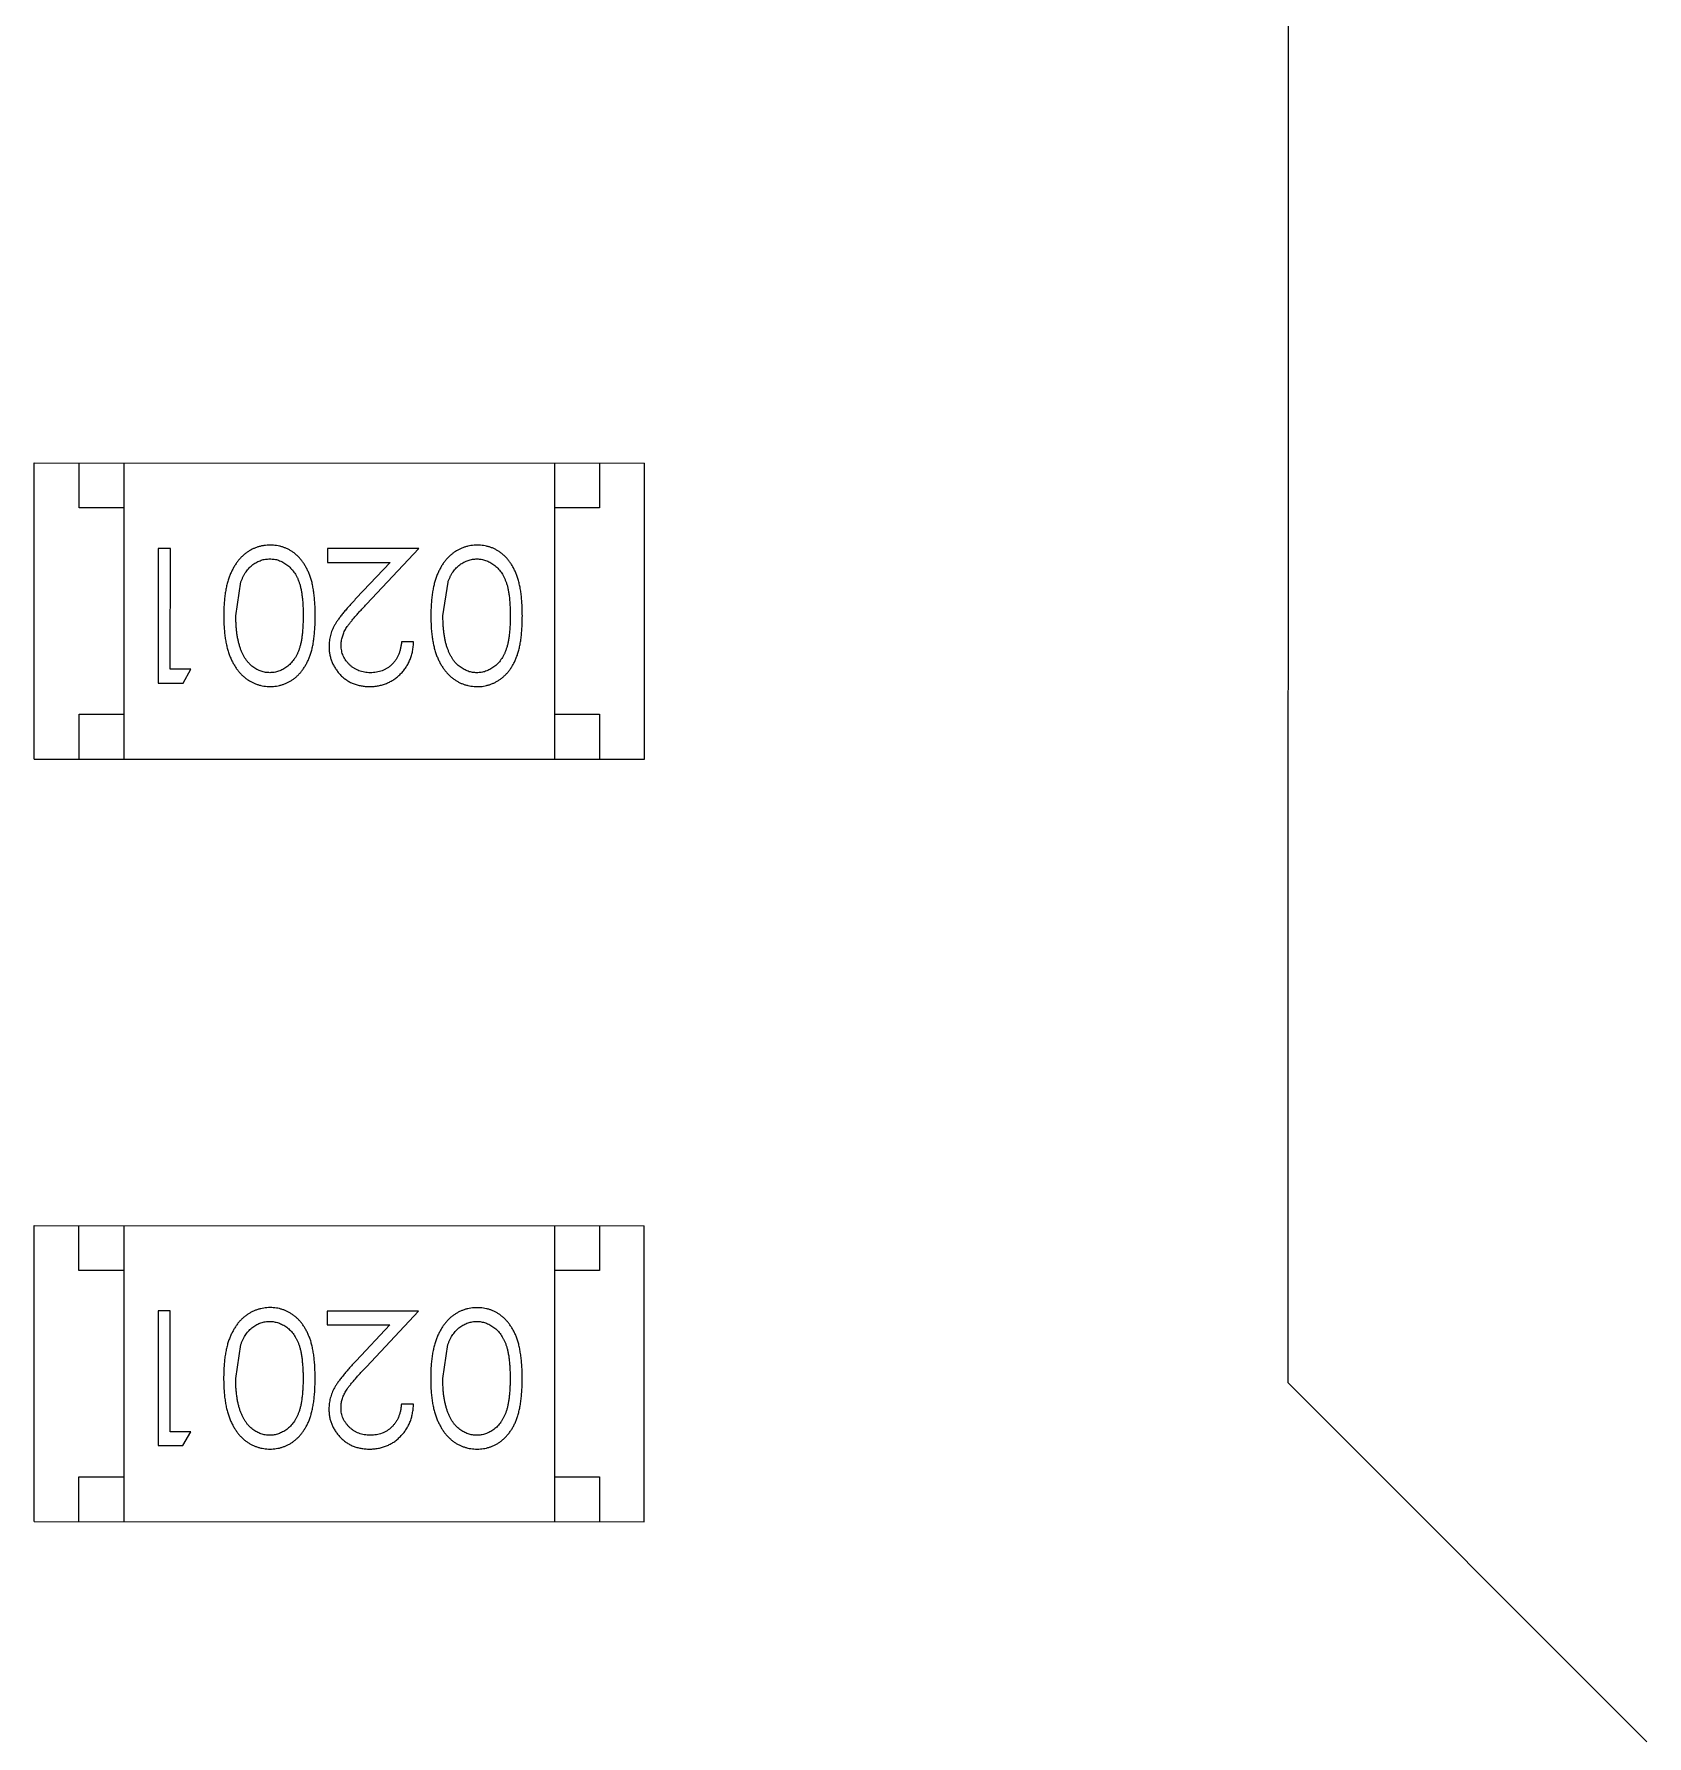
# Model space of a CAD drawing. Header units: millimetres. Extents: x 3 to 124, y -45 to 11.
# Drawn here: x 111.163 to 112.96, y -20.009 to -18.112 of the extents above; entities that cross this region are included whole.
import ezdxf

# ---------------------------------------------------------------- set-up
doc = ezdxf.new("R2010")
doc.units = ezdxf.units.MM
doc.header["$LTSCALE"] = 1.21
doc.header["$MEASUREMENT"] = 0
doc.layers.get('0').update_dxf_attribs({"linetype": 'CONTINUOUS'})

msp = doc.modelspace()

# ---------------------------------------------------------------- linework, layer by layer
at = {"color": 6, "linetype": 'Continuous'}
for p, q in [((112.5606, -19.6158), (112.5609, -17.8758)), ((111.1632, -18.5904), (111.8432, -18.5906)), ((111.1632, -18.9204), (111.1632, -18.5904)), ((111.2132, -18.6404), (111.2132, -18.5904)), ((111.2632, -18.5904), (111.2632, -18.9204)), ((111.7432, -18.5905), (111.7432, -18.9205)), ((111.7932, -18.5905), (111.7932, -18.6405)), ((111.8432, -18.9206), (111.8432, -18.5906)), ((111.2632, -18.6404), (111.2132, -18.6404)), ((111.7932, -18.6405), (111.7432, -18.6405)), ((111.3149, -18.6857), (111.3014, -18.6857)), ((111.3014, -18.6857), (111.3014, -18.8357)), ((111.3148, -18.8204), (111.3149, -18.6857)), ((111.5918, -18.6858), (111.4899, -18.6858)), ((111.4899, -18.6858), (111.4899, -18.7012)), ((111.5336, -18.7479), (111.5918, -18.6858)), ((111.4899, -18.7012), (111.5597, -18.7012)), ((111.5597, -18.7012), (111.5221, -18.7412)), ((111.3879, -18.7608), (111.3936, -18.723)), ((111.6187, -18.7608), (111.6244, -18.7231)), ((111.586, -18.7896), (111.5725, -18.7896)), ((111.3014, -18.8357), (111.3291, -18.8357)), ((111.3379, -18.8204), (111.3148, -18.8204)), ((111.3291, -18.8357), (111.3379, -18.8204)), ((111.2132, -18.8704), (111.2632, -18.8704)), ((111.2132, -18.9204), (111.2132, -18.8704)), ((111.7432, -18.8705), (111.7932, -18.8705)), ((111.7932, -18.8705), (111.7932, -18.9205)), ((111.1632, -18.9204), (111.8432, -18.9206)), ((111.163, -19.7704), (111.1631, -19.4404)), ((111.1631, -19.4404), (111.8431, -19.4406)), ((111.2131, -19.4904), (111.2131, -19.4404)), ((111.2631, -19.4405), (111.263, -19.7705)), ((111.7431, -19.4405), (111.743, -19.7705)), ((111.7931, -19.4406), (111.7931, -19.4906)), ((111.843, -19.7706), (111.8431, -19.4406)), ((111.2631, -19.4905), (111.2131, -19.4904)), ((111.7931, -19.4906), (111.7431, -19.4905)), ((111.3147, -19.5357), (111.3012, -19.5357)), ((111.3012, -19.5357), (111.3012, -19.6857)), ((111.3147, -19.6704), (111.3147, -19.5357)), ((111.5916, -19.5358), (111.4897, -19.5358)), ((111.4897, -19.5358), (111.4897, -19.5512)), ((111.5334, -19.5979), (111.5916, -19.5358)), ((111.4897, -19.5512), (111.5595, -19.5512)), ((111.5595, -19.5512), (111.522, -19.5912)), ((111.3878, -19.6108), (111.3935, -19.573)), ((111.6185, -19.6108), (111.6242, -19.5731)), ((112.9605, -20.0158), (112.5606, -19.6158)), ((111.5858, -19.6396), (111.5724, -19.6396)), ((111.3378, -19.6704), (111.3147, -19.6704)), ((111.329, -19.6857), (111.3378, -19.6704)), ((111.3012, -19.6857), (111.329, -19.6857)), ((111.213, -19.7204), (111.263, -19.7205)), ((111.213, -19.7704), (111.213, -19.7204)), ((111.743, -19.7205), (111.793, -19.7206)), ((111.793, -19.7206), (111.793, -19.7706)), ((111.163, -19.7704), (111.843, -19.7706))]:
    msp.add_line(p, q, dxfattribs=at)
for points, knots in [([(111.4262, -18.6819), (111.4251, -18.6819), (111.4227, -18.682), (111.4192, -18.6824), (111.4157, -18.6831), (111.4124, -18.684), (111.4091, -18.6852), (111.4059, -18.6866), (111.4028, -18.6884), (111.3998, -18.6904), (111.3969, -18.6926), (111.3942, -18.6952), (111.3916, -18.6979), (111.3892, -18.701), (111.3869, -18.7043), (111.3849, -18.7079), (111.3829, -18.7117), (111.3812, -18.7157), (111.3795, -18.7201), (111.3782, -18.7249), (111.377, -18.73), (111.3761, -18.7354), (111.3754, -18.7412), (111.3748, -18.7474), (111.3745, -18.7539), (111.3745, -18.7584), (111.3745, -18.7607)], [0, 0, 0, 0, 0.033824, 0.067298, 0.10028, 0.133019, 0.165736, 0.198792, 0.232372, 0.266409, 0.301016, 0.336196, 0.371972, 0.408574, 0.446394, 0.485225, 0.525372, 0.567224, 0.611081, 0.65775, 0.70702, 0.759235, 0.814484, 0.873227, 0.934937, 1, 1, 1, 1]), ([(111.4764, -18.7607), (111.4764, -18.7583), (111.4763, -18.7537), (111.476, -18.7469), (111.4755, -18.7406), (111.4748, -18.7346), (111.4739, -18.7291), (111.4729, -18.7239), (111.4715, -18.7192), (111.47, -18.7149), (111.4683, -18.7109), (111.4665, -18.7072), (111.4645, -18.7037), (111.4623, -18.7005), (111.46, -18.6975), (111.4575, -18.6948), (111.4549, -18.6924), (111.4521, -18.6902), (111.4491, -18.6882), (111.4461, -18.6865), (111.443, -18.6851), (111.4398, -18.684), (111.4366, -18.683), (111.4332, -18.6824), (111.4298, -18.682), (111.4274, -18.6819), (111.4262, -18.6819)], [0, 0, 0, 0, 0.068113, 0.132564, 0.193427, 0.250218, 0.303569, 0.353576, 0.400235, 0.443586, 0.484619, 0.524292, 0.56238, 0.599049, 0.63494, 0.669782, 0.704009, 0.737842, 0.771098, 0.803896, 0.836415, 0.868639, 0.900715, 0.933378, 0.966213, 1, 1, 1, 1]), ([(111.657, -18.682), (111.6558, -18.682), (111.6535, -18.682), (111.6499, -18.6825), (111.6465, -18.6831), (111.6432, -18.684), (111.6399, -18.6853), (111.6367, -18.6867), (111.6336, -18.6884), (111.6306, -18.6904), (111.6277, -18.6927), (111.625, -18.6952), (111.6224, -18.698), (111.62, -18.701), (111.6177, -18.7043), (111.6156, -18.7079), (111.6137, -18.7117), (111.6119, -18.7158), (111.6103, -18.7202), (111.609, -18.7249), (111.6078, -18.73), (111.6069, -18.7354), (111.6062, -18.7413), (111.6056, -18.7474), (111.6053, -18.754), (111.6053, -18.7584), (111.6052, -18.7607)], [0, 0, 0, 0, 0.033824, 0.067298, 0.10028, 0.133019, 0.165736, 0.198792, 0.232372, 0.266409, 0.301016, 0.336196, 0.371972, 0.408574, 0.446394, 0.485225, 0.525372, 0.567224, 0.611081, 0.65775, 0.70702, 0.759235, 0.814484, 0.873227, 0.934937, 1, 1, 1, 1]), ([(111.7072, -18.7608), (111.7071, -18.7584), (111.7071, -18.7537), (111.7068, -18.747), (111.7063, -18.7406), (111.7056, -18.7347), (111.7047, -18.7291), (111.7036, -18.724), (111.7023, -18.7193), (111.7008, -18.7149), (111.6991, -18.7109), (111.6973, -18.7072), (111.6952, -18.7037), (111.6931, -18.7005), (111.6908, -18.6976), (111.6883, -18.6948), (111.6856, -18.6924), (111.6828, -18.6902), (111.6799, -18.6883), (111.6769, -18.6866), (111.6738, -18.6851), (111.6706, -18.684), (111.6673, -18.6831), (111.664, -18.6824), (111.6605, -18.682), (111.6582, -18.682), (111.657, -18.682)], [0, 0, 0, 0, 0.068113, 0.132564, 0.193427, 0.250218, 0.303569, 0.353576, 0.400235, 0.443586, 0.484619, 0.524292, 0.56238, 0.599049, 0.63494, 0.669782, 0.704009, 0.737842, 0.771098, 0.803896, 0.836415, 0.868639, 0.900715, 0.933378, 0.966213, 1, 1, 1, 1]), ([(111.3936, -18.723), (111.394, -18.722), (111.3948, -18.7199), (111.3961, -18.717), (111.3976, -18.7143), (111.3992, -18.7118), (111.4009, -18.7095), (111.4028, -18.7073), (111.4048, -18.7054), (111.4076, -18.7032), (111.4113, -18.7008), (111.416, -18.6988), (111.4208, -18.6975), (111.4241, -18.6974), (111.4258, -18.6973)], [0, 0, 0, 0, 0.075949, 0.148549, 0.218996, 0.286119, 0.351826, 0.416074, 0.478265, 0.540325, 0.660405, 0.774606, 0.887187, 1, 1, 1, 1]), ([(111.4258, -18.6973), (111.4274, -18.6974), (111.4308, -18.6975), (111.4356, -18.6988), (111.4404, -18.7009), (111.4441, -18.7033), (111.447, -18.7056), (111.449, -18.7075), (111.4509, -18.7097), (111.4527, -18.712), (111.4543, -18.7145), (111.4558, -18.7172), (111.4572, -18.7201), (111.4584, -18.7232), (111.4595, -18.7266), (111.4604, -18.7304), (111.4612, -18.7346), (111.4618, -18.7391), (111.4623, -18.744), (111.4627, -18.7492), (111.4629, -18.7549), (111.4629, -18.7588), (111.4629, -18.7608)], [0, 0, 0, 0, 0.060034, 0.120278, 0.182348, 0.247919, 0.281641, 0.315701, 0.350322, 0.385703, 0.421819, 0.459196, 0.497866, 0.538301, 0.58121, 0.628183, 0.679403, 0.734699, 0.794074, 0.858416, 0.927049, 1, 1, 1, 1]), ([(111.6244, -18.7231), (111.6248, -18.722), (111.6255, -18.72), (111.6269, -18.7171), (111.6283, -18.7143), (111.6299, -18.7118), (111.6317, -18.7095), (111.6335, -18.7074), (111.6355, -18.7055), (111.6383, -18.7032), (111.642, -18.7009), (111.6467, -18.6989), (111.6516, -18.6975), (111.6549, -18.6974), (111.6566, -18.6973)], [0, 0, 0, 0, 0.075949, 0.148549, 0.218996, 0.286119, 0.351826, 0.416074, 0.478265, 0.540325, 0.660405, 0.774606, 0.887187, 1, 1, 1, 1]), ([(111.6566, -18.6973), (111.6582, -18.6974), (111.6615, -18.6976), (111.6664, -18.6989), (111.6711, -18.701), (111.6749, -18.7033), (111.6777, -18.7056), (111.6798, -18.7076), (111.6817, -18.7097), (111.6835, -18.712), (111.6851, -18.7145), (111.6866, -18.7173), (111.6879, -18.7202), (111.6892, -18.7233), (111.6903, -18.7267), (111.6912, -18.7304), (111.6919, -18.7346), (111.6926, -18.7391), (111.6931, -18.744), (111.6934, -18.7493), (111.6937, -18.7549), (111.6937, -18.7588), (111.6937, -18.7608)], [0, 0, 0, 0, 0.060034, 0.120278, 0.182348, 0.247919, 0.281641, 0.315701, 0.350322, 0.385703, 0.421819, 0.459196, 0.497866, 0.538301, 0.58121, 0.628183, 0.679403, 0.734699, 0.794074, 0.858416, 0.927049, 1, 1, 1, 1]), ([(111.5221, -18.7412), (111.5207, -18.7428), (111.5179, -18.7457), (111.514, -18.7501), (111.5104, -18.7542), (111.5072, -18.7581), (111.5044, -18.7617), (111.5019, -18.7651), (111.4998, -18.7682), (111.4975, -18.7721), (111.4951, -18.7768), (111.4932, -18.7827), (111.492, -18.7888), (111.4918, -18.7929), (111.4918, -18.795)], [0, 0, 0, 0, 0.09953, 0.192079, 0.277712, 0.357454, 0.429648, 0.495771, 0.555538, 0.608657, 0.707578, 0.804328, 0.901298, 1, 1, 1, 1]), ([(111.3745, -18.7607), (111.3745, -18.763), (111.3745, -18.7675), (111.3748, -18.7741), (111.3754, -18.7803), (111.3761, -18.7861), (111.3771, -18.7916), (111.3782, -18.7967), (111.3796, -18.8014), (111.3812, -18.8059), (111.3831, -18.81), (111.385, -18.8138), (111.3871, -18.8173), (111.3893, -18.8207), (111.3917, -18.8237), (111.3943, -18.8265), (111.397, -18.829), (111.3999, -18.8312), (111.4029, -18.8332), (111.406, -18.8349), (111.4091, -18.8364), (111.4124, -18.8375), (111.4157, -18.8385), (111.4191, -18.8391), (111.4227, -18.8395), (111.425, -18.8396), (111.4262, -18.8396)], [0, 0, 0, 0, 0.065278, 0.127205, 0.186168, 0.241675, 0.294115, 0.343609, 0.390387, 0.434463, 0.476646, 0.517002, 0.555936, 0.593716, 0.630057, 0.665601, 0.700745, 0.734917, 0.768681, 0.802087, 0.834849, 0.867433, 0.900138, 0.932806, 0.966212, 1, 1, 1, 1]), ([(111.4258, -18.8242), (111.4241, -18.8241), (111.4209, -18.824), (111.416, -18.8227), (111.4113, -18.8206), (111.4076, -18.8182), (111.4047, -18.8159), (111.4027, -18.8139), (111.4007, -18.8117), (111.3989, -18.8092), (111.3972, -18.8065), (111.3957, -18.8036), (111.3942, -18.8004), (111.3929, -18.797), (111.3918, -18.7933), (111.3907, -18.7894), (111.3899, -18.7852), (111.3891, -18.7808), (111.3886, -18.7762), (111.3882, -18.7712), (111.388, -18.7661), (111.3879, -18.7626), (111.3879, -18.7608)], [0, 0, 0, 0, 0.059689, 0.119507, 0.181075, 0.246162, 0.279894, 0.314468, 0.350403, 0.387474, 0.426147, 0.466624, 0.508745, 0.553328, 0.600058, 0.649177, 0.700552, 0.754894, 0.811825, 0.871514, 0.934319, 1, 1, 1, 1]), ([(111.4629, -18.7608), (111.4629, -18.7628), (111.4629, -18.7667), (111.4626, -18.7723), (111.4623, -18.7776), (111.4618, -18.7825), (111.4612, -18.7871), (111.4604, -18.7912), (111.4594, -18.795), (111.4584, -18.7984), (111.4571, -18.8015), (111.4558, -18.8044), (111.4543, -18.8071), (111.4526, -18.8096), (111.4509, -18.8119), (111.449, -18.814), (111.447, -18.816), (111.4441, -18.8182), (111.4404, -18.8206), (111.4357, -18.8227), (111.4308, -18.824), (111.4274, -18.8241), (111.4258, -18.8242)], [0, 0, 0, 0, 0.073302, 0.142286, 0.206253, 0.266017, 0.321612, 0.372532, 0.419497, 0.462398, 0.502825, 0.541489, 0.579034, 0.615143, 0.650298, 0.684912, 0.718701, 0.752189, 0.817245, 0.879117, 0.939613, 1, 1, 1, 1]), ([(111.4262, -18.8396), (111.4274, -18.8396), (111.4297, -18.8395), (111.4332, -18.8391), (111.4366, -18.8385), (111.4398, -18.8375), (111.4431, -18.8364), (111.4462, -18.8349), (111.4492, -18.8332), (111.4522, -18.8313), (111.455, -18.829), (111.4577, -18.8266), (111.4601, -18.8239), (111.4624, -18.8209), (111.4646, -18.8177), (111.4666, -18.8143), (111.4684, -18.8106), (111.4701, -18.8066), (111.4716, -18.8023), (111.4729, -18.7976), (111.474, -18.7925), (111.4748, -18.7869), (111.4755, -18.781), (111.476, -18.7746), (111.4763, -18.7678), (111.4764, -18.7631), (111.4764, -18.7607)], [0, 0, 0, 0, 0.033742, 0.066533, 0.099153, 0.13154, 0.164087, 0.196563, 0.229707, 0.263315, 0.297504, 0.331686, 0.366482, 0.4021, 0.438958, 0.476748, 0.515985, 0.556589, 0.599519, 0.645765, 0.695487, 0.748721, 0.805687, 0.866754, 0.931405, 1, 1, 1, 1]), ([(111.5052, -18.7938), (111.5053, -18.7922), (111.5054, -18.789), (111.5065, -18.7842), (111.5082, -18.7795), (111.5101, -18.7757), (111.5122, -18.7726), (111.5141, -18.7699), (111.5164, -18.767), (111.5191, -18.7637), (111.5222, -18.7602), (111.5256, -18.7563), (111.5295, -18.7522), (111.5322, -18.7493), (111.5336, -18.7479)], [0, 0, 0, 0, 0.088014, 0.174976, 0.2638, 0.355443, 0.406413, 0.465519, 0.533076, 0.609353, 0.693899, 0.787171, 0.889197, 1, 1, 1, 1]), ([(111.6052, -18.7607), (111.6053, -18.763), (111.6053, -18.7675), (111.6056, -18.7741), (111.6061, -18.7803), (111.6069, -18.7861), (111.6078, -18.7916), (111.609, -18.7967), (111.6104, -18.8015), (111.612, -18.8059), (111.6138, -18.81), (111.6157, -18.8138), (111.6178, -18.8174), (111.6201, -18.8207), (111.6225, -18.8237), (111.6251, -18.8265), (111.6278, -18.829), (111.6307, -18.8313), (111.6336, -18.8333), (111.6367, -18.835), (111.6399, -18.8364), (111.6432, -18.8376), (111.6465, -18.8385), (111.6499, -18.8392), (111.6534, -18.8396), (111.6558, -18.8396), (111.657, -18.8396)], [0, 0, 0, 0, 0.065278, 0.127205, 0.186168, 0.241675, 0.294115, 0.343609, 0.390387, 0.434463, 0.476646, 0.517002, 0.555936, 0.593716, 0.630057, 0.665601, 0.700745, 0.734917, 0.768681, 0.802087, 0.834849, 0.867433, 0.900138, 0.932806, 0.966212, 1, 1, 1, 1]), ([(111.6565, -18.8243), (111.6549, -18.8242), (111.6516, -18.824), (111.6468, -18.8228), (111.6421, -18.8206), (111.6384, -18.8183), (111.6355, -18.816), (111.6334, -18.814), (111.6315, -18.8118), (111.6297, -18.8093), (111.628, -18.8066), (111.6264, -18.8036), (111.625, -18.8004), (111.6237, -18.797), (111.6225, -18.7933), (111.6214, -18.7894), (111.6206, -18.7853), (111.6199, -18.7809), (111.6194, -18.7762), (111.6189, -18.7713), (111.6188, -18.7661), (111.6187, -18.7626), (111.6187, -18.7608)], [0, 0, 0, 0, 0.059689, 0.119507, 0.181075, 0.246162, 0.279894, 0.314468, 0.350403, 0.387474, 0.426147, 0.466624, 0.508745, 0.553328, 0.600058, 0.649177, 0.700552, 0.754894, 0.811825, 0.871514, 0.934319, 1, 1, 1, 1]), ([(111.6937, -18.7608), (111.6937, -18.7628), (111.6937, -18.7667), (111.6934, -18.7724), (111.6931, -18.7777), (111.6925, -18.7826), (111.692, -18.7871), (111.6911, -18.7912), (111.6902, -18.795), (111.6891, -18.7984), (111.6879, -18.8015), (111.6865, -18.8044), (111.685, -18.8071), (111.6834, -18.8096), (111.6816, -18.812), (111.6798, -18.8141), (111.6777, -18.816), (111.6749, -18.8183), (111.6711, -18.8206), (111.6664, -18.8228), (111.6615, -18.824), (111.6582, -18.8242), (111.6565, -18.8243)], [0, 0, 0, 0, 0.073302, 0.142286, 0.206253, 0.266017, 0.321612, 0.372532, 0.419497, 0.462398, 0.502825, 0.541489, 0.579034, 0.615143, 0.650298, 0.684912, 0.718701, 0.752189, 0.817245, 0.879117, 0.939613, 1, 1, 1, 1]), ([(111.657, -18.8396), (111.6582, -18.8396), (111.6605, -18.8396), (111.664, -18.8392), (111.6673, -18.8385), (111.6706, -18.8376), (111.6738, -18.8364), (111.677, -18.835), (111.68, -18.8332), (111.6829, -18.8313), (111.6857, -18.8291), (111.6884, -18.8266), (111.6909, -18.8239), (111.6932, -18.821), (111.6954, -18.8177), (111.6974, -18.8143), (111.6992, -18.8106), (111.7009, -18.8066), (111.7024, -18.8023), (111.7036, -18.7976), (111.7048, -18.7925), (111.7056, -18.787), (111.7063, -18.781), (111.7068, -18.7746), (111.7071, -18.7678), (111.7071, -18.7632), (111.7072, -18.7608)], [0, 0, 0, 0, 0.033742, 0.066533, 0.099153, 0.13154, 0.164087, 0.196563, 0.229707, 0.263315, 0.297504, 0.331686, 0.366482, 0.4021, 0.438958, 0.476748, 0.515985, 0.556589, 0.599519, 0.645765, 0.695487, 0.748721, 0.805687, 0.866754, 0.931405, 1, 1, 1, 1]), ([(111.4918, -18.795), (111.4918, -18.7965), (111.4919, -18.7994), (111.4925, -18.8037), (111.4935, -18.8079), (111.4948, -18.8119), (111.4966, -18.8158), (111.4988, -18.8194), (111.5013, -18.823), (111.5042, -18.8264), (111.5074, -18.8295), (111.511, -18.8322), (111.5147, -18.8345), (111.5187, -18.8364), (111.523, -18.8378), (111.5275, -18.8389), (111.5322, -18.8395), (111.5354, -18.8396), (111.5371, -18.8396)], [0, 0, 0, 0, 0.06271, 0.123347, 0.183401, 0.242828, 0.302097, 0.36242, 0.423725, 0.487032, 0.550491, 0.612709, 0.674265, 0.73617, 0.799211, 0.863483, 0.930525, 1, 1, 1, 1]), ([(111.5378, -18.8242), (111.5366, -18.8242), (111.5344, -18.8242), (111.5312, -18.8237), (111.5281, -18.823), (111.5251, -18.822), (111.5223, -18.8208), (111.5196, -18.8192), (111.517, -18.8174), (111.5146, -18.8153), (111.5124, -18.813), (111.5105, -18.8106), (111.5089, -18.8081), (111.5075, -18.8054), (111.5065, -18.8027), (111.5058, -18.7998), (111.5053, -18.7969), (111.5053, -18.7949), (111.5052, -18.7938)], [0, 0, 0, 0, 0.068027, 0.133505, 0.19695, 0.26027, 0.322741, 0.384982, 0.448465, 0.513424, 0.578224, 0.640011, 0.700094, 0.760067, 0.819012, 0.877878, 0.938035, 1, 1, 1, 1]), ([(111.5371, -18.8396), (111.5387, -18.8396), (111.542, -18.8395), (111.5469, -18.8388), (111.5515, -18.8377), (111.5559, -18.8362), (111.5601, -18.8342), (111.5642, -18.8318), (111.568, -18.8289), (111.5715, -18.8256), (111.5748, -18.822), (111.5777, -18.8181), (111.5801, -18.814), (111.5821, -18.8096), (111.5838, -18.8049), (111.5849, -18.8), (111.5857, -18.7949), (111.5859, -18.7914), (111.586, -18.7896)], [0, 0, 0, 0, 0.06445, 0.126725, 0.187421, 0.247417, 0.306749, 0.366595, 0.427749, 0.490235, 0.553031, 0.614805, 0.676505, 0.738096, 0.801021, 0.864897, 0.931209, 1, 1, 1, 1]), ([(111.5725, -18.7896), (111.5724, -18.791), (111.5722, -18.7936), (111.5714, -18.7973), (111.5705, -18.8009), (111.5692, -18.8042), (111.5677, -18.8073), (111.566, -18.8102), (111.564, -18.8128), (111.5617, -18.8152), (111.5593, -18.8173), (111.5566, -18.8192), (111.5539, -18.8208), (111.5509, -18.822), (111.5478, -18.823), (111.5446, -18.8237), (111.5412, -18.8242), (111.5389, -18.8242), (111.5378, -18.8242)], [0, 0, 0, 0, 0.073648, 0.143686, 0.210962, 0.275557, 0.338064, 0.399311, 0.4594, 0.51934, 0.579024, 0.637809, 0.695959, 0.754122, 0.813113, 0.873453, 0.935561, 1, 1, 1, 1]), ([(111.4261, -19.5319), (111.4249, -19.5319), (111.4225, -19.532), (111.419, -19.5324), (111.4156, -19.5331), (111.4122, -19.534), (111.409, -19.5352), (111.4058, -19.5366), (111.4027, -19.5384), (111.3997, -19.5404), (111.3968, -19.5426), (111.394, -19.5452), (111.3914, -19.5479), (111.389, -19.551), (111.3868, -19.5543), (111.3847, -19.5579), (111.3828, -19.5617), (111.381, -19.5657), (111.3794, -19.5701), (111.3781, -19.5749), (111.3769, -19.58), (111.3759, -19.5854), (111.3752, -19.5912), (111.3747, -19.5974), (111.3744, -19.6039), (111.3743, -19.6084), (111.3743, -19.6107)], [0, 0, 0, 0, 0.033824, 0.067298, 0.10028, 0.133019, 0.165736, 0.198792, 0.232372, 0.266409, 0.301016, 0.336196, 0.371972, 0.408574, 0.446394, 0.485225, 0.525372, 0.567224, 0.611081, 0.65775, 0.70702, 0.759235, 0.814484, 0.873227, 0.934937, 1, 1, 1, 1]), ([(111.4762, -19.6107), (111.4762, -19.6083), (111.4762, -19.6037), (111.4759, -19.5969), (111.4754, -19.5906), (111.4747, -19.5846), (111.4738, -19.5791), (111.4727, -19.5739), (111.4714, -19.5692), (111.4699, -19.5649), (111.4682, -19.5609), (111.4663, -19.5572), (111.4643, -19.5537), (111.4621, -19.5505), (111.4598, -19.5475), (111.4574, -19.5448), (111.4547, -19.5424), (111.4519, -19.5402), (111.449, -19.5382), (111.446, -19.5366), (111.4429, -19.5351), (111.4397, -19.534), (111.4364, -19.533), (111.4331, -19.5324), (111.4296, -19.532), (111.4273, -19.5319), (111.4261, -19.5319)], [0, 0, 0, 0, 0.068113, 0.132564, 0.193427, 0.250218, 0.303569, 0.353576, 0.400235, 0.443586, 0.484619, 0.524292, 0.56238, 0.599049, 0.63494, 0.669782, 0.704009, 0.737842, 0.771098, 0.803896, 0.836415, 0.868639, 0.900715, 0.933378, 0.966213, 1, 1, 1, 1]), ([(111.6569, -19.532), (111.6557, -19.532), (111.6533, -19.532), (111.6498, -19.5325), (111.6463, -19.5331), (111.643, -19.534), (111.6397, -19.5353), (111.6365, -19.5367), (111.6335, -19.5385), (111.6304, -19.5404), (111.6275, -19.5427), (111.6248, -19.5452), (111.6222, -19.548), (111.6198, -19.551), (111.6176, -19.5543), (111.6155, -19.5579), (111.6136, -19.5617), (111.6118, -19.5658), (111.6102, -19.5702), (111.6088, -19.5749), (111.6077, -19.58), (111.6067, -19.5854), (111.606, -19.5913), (111.6054, -19.5974), (111.6052, -19.604), (111.6051, -19.6084), (111.6051, -19.6107)], [0, 0, 0, 0, 0.033824, 0.067298, 0.10028, 0.133019, 0.165736, 0.198792, 0.232372, 0.266409, 0.301016, 0.336196, 0.371972, 0.408574, 0.446394, 0.485225, 0.525372, 0.567224, 0.611081, 0.65775, 0.70702, 0.759235, 0.814484, 0.873227, 0.934937, 1, 1, 1, 1]), ([(111.707, -19.6108), (111.707, -19.6084), (111.707, -19.6037), (111.7067, -19.597), (111.7062, -19.5906), (111.7054, -19.5847), (111.7045, -19.5791), (111.7035, -19.574), (111.7022, -19.5693), (111.7007, -19.5649), (111.699, -19.5609), (111.6971, -19.5572), (111.6951, -19.5537), (111.6929, -19.5505), (111.6906, -19.5476), (111.6881, -19.5448), (111.6855, -19.5424), (111.6827, -19.5402), (111.6798, -19.5383), (111.6768, -19.5366), (111.6737, -19.5351), (111.6705, -19.534), (111.6672, -19.5331), (111.6638, -19.5324), (111.6604, -19.532), (111.658, -19.532), (111.6569, -19.532)], [0, 0, 0, 0, 0.068113, 0.132564, 0.193427, 0.250218, 0.303569, 0.353576, 0.400235, 0.443586, 0.484619, 0.524292, 0.56238, 0.599049, 0.63494, 0.669782, 0.704009, 0.737842, 0.771098, 0.803896, 0.836415, 0.868639, 0.900715, 0.933378, 0.966213, 1, 1, 1, 1]), ([(111.3935, -19.573), (111.3938, -19.572), (111.3946, -19.57), (111.3959, -19.567), (111.3974, -19.5643), (111.399, -19.5618), (111.4008, -19.5595), (111.4026, -19.5573), (111.4046, -19.5554), (111.4074, -19.5532), (111.4111, -19.5508), (111.4158, -19.5488), (111.4207, -19.5475), (111.424, -19.5474), (111.4256, -19.5473)], [0, 0, 0, 0, 0.075949, 0.148549, 0.218996, 0.286119, 0.351826, 0.416074, 0.478265, 0.540325, 0.660405, 0.774606, 0.887187, 1, 1, 1, 1]), ([(111.4256, -19.5473), (111.4273, -19.5474), (111.4306, -19.5476), (111.4355, -19.5489), (111.4402, -19.5509), (111.444, -19.5533), (111.4468, -19.5556), (111.4489, -19.5575), (111.4508, -19.5597), (111.4525, -19.562), (111.4542, -19.5645), (111.4556, -19.5672), (111.457, -19.5701), (111.4582, -19.5732), (111.4593, -19.5766), (111.4603, -19.5804), (111.461, -19.5846), (111.4617, -19.5891), (111.4621, -19.594), (111.4625, -19.5992), (111.4628, -19.6049), (111.4628, -19.6088), (111.4628, -19.6108)], [0, 0, 0, 0, 0.060034, 0.120278, 0.182348, 0.247919, 0.281641, 0.315701, 0.350322, 0.385703, 0.421819, 0.459196, 0.497866, 0.538301, 0.58121, 0.628183, 0.679403, 0.734699, 0.794074, 0.858416, 0.927049, 1, 1, 1, 1]), ([(111.6242, -19.5731), (111.6246, -19.572), (111.6254, -19.57), (111.6267, -19.5671), (111.6282, -19.5643), (111.6298, -19.5618), (111.6315, -19.5595), (111.6334, -19.5574), (111.6354, -19.5555), (111.6382, -19.5532), (111.6419, -19.5509), (111.6466, -19.5489), (111.6514, -19.5476), (111.6547, -19.5474), (111.6564, -19.5473)], [0, 0, 0, 0, 0.075949, 0.148549, 0.218996, 0.286119, 0.351826, 0.416074, 0.478265, 0.540325, 0.660405, 0.774606, 0.887187, 1, 1, 1, 1]), ([(111.6564, -19.5473), (111.6581, -19.5474), (111.6614, -19.5476), (111.6662, -19.5489), (111.671, -19.551), (111.6747, -19.5534), (111.6776, -19.5557), (111.6797, -19.5576), (111.6815, -19.5597), (111.6833, -19.562), (111.6849, -19.5645), (111.6864, -19.5673), (111.6878, -19.5702), (111.689, -19.5733), (111.6901, -19.5767), (111.691, -19.5805), (111.6918, -19.5846), (111.6925, -19.5891), (111.6929, -19.594), (111.6933, -19.5993), (111.6935, -19.6049), (111.6935, -19.6088), (111.6935, -19.6108)], [0, 0, 0, 0, 0.060034, 0.120278, 0.182348, 0.247919, 0.281641, 0.315701, 0.350322, 0.385703, 0.421819, 0.459196, 0.497866, 0.538301, 0.58121, 0.628183, 0.679403, 0.734699, 0.794074, 0.858416, 0.927049, 1, 1, 1, 1]), ([(111.522, -19.5912), (111.5205, -19.5928), (111.5178, -19.5957), (111.5138, -19.6001), (111.5103, -19.6042), (111.5071, -19.6081), (111.5042, -19.6117), (111.5017, -19.6151), (111.4996, -19.6182), (111.4973, -19.6221), (111.495, -19.6268), (111.4931, -19.6327), (111.4918, -19.6388), (111.4917, -19.6429), (111.4916, -19.645)], [0, 0, 0, 0, 0.09953, 0.192079, 0.277712, 0.357454, 0.429648, 0.495771, 0.555538, 0.608657, 0.707578, 0.804328, 0.901298, 1, 1, 1, 1]), ([(111.3743, -19.6107), (111.3743, -19.613), (111.3744, -19.6175), (111.3747, -19.6241), (111.3752, -19.6303), (111.376, -19.6361), (111.3769, -19.6416), (111.3781, -19.6467), (111.3795, -19.6515), (111.3811, -19.6559), (111.3829, -19.66), (111.3848, -19.6638), (111.3869, -19.6674), (111.3892, -19.6707), (111.3916, -19.6737), (111.3941, -19.6765), (111.3969, -19.679), (111.3997, -19.6812), (111.4027, -19.6832), (111.4058, -19.6849), (111.409, -19.6864), (111.4122, -19.6875), (111.4156, -19.6885), (111.419, -19.6891), (111.4225, -19.6895), (111.4249, -19.6896), (111.4261, -19.6896)], [0, 0, 0, 0, 0.065278, 0.127205, 0.186168, 0.241675, 0.294115, 0.343609, 0.390387, 0.434463, 0.476646, 0.517002, 0.555936, 0.593716, 0.630057, 0.665601, 0.700745, 0.734917, 0.768681, 0.802087, 0.834849, 0.867433, 0.900138, 0.932806, 0.966212, 1, 1, 1, 1]), ([(111.4256, -19.6742), (111.424, -19.6741), (111.4207, -19.674), (111.4158, -19.6727), (111.4112, -19.6706), (111.4074, -19.6682), (111.4046, -19.666), (111.4025, -19.6639), (111.4006, -19.6617), (111.3988, -19.6592), (111.3971, -19.6565), (111.3955, -19.6536), (111.3941, -19.6504), (111.3928, -19.647), (111.3916, -19.6433), (111.3905, -19.6394), (111.3897, -19.6352), (111.389, -19.6308), (111.3885, -19.6262), (111.388, -19.6213), (111.3878, -19.6161), (111.3878, -19.6126), (111.3878, -19.6108)], [0, 0, 0, 0, 0.059689, 0.119507, 0.181075, 0.246162, 0.279894, 0.314468, 0.350403, 0.387474, 0.426147, 0.466624, 0.508745, 0.553328, 0.600058, 0.649177, 0.700552, 0.754894, 0.811825, 0.871514, 0.934319, 1, 1, 1, 1]), ([(111.4628, -19.6108), (111.4628, -19.6128), (111.4628, -19.6167), (111.4625, -19.6224), (111.4622, -19.6276), (111.4616, -19.6325), (111.461, -19.6371), (111.4602, -19.6412), (111.4593, -19.645), (111.4582, -19.6484), (111.4569, -19.6515), (111.4556, -19.6544), (111.4541, -19.6571), (111.4525, -19.6596), (111.4507, -19.6619), (111.4488, -19.6641), (111.4468, -19.666), (111.4439, -19.6682), (111.4402, -19.6706), (111.4355, -19.6727), (111.4306, -19.674), (111.4273, -19.6741), (111.4256, -19.6742)], [0, 0, 0, 0, 0.073302, 0.142286, 0.206253, 0.266017, 0.321612, 0.372532, 0.419497, 0.462398, 0.502825, 0.541489, 0.579034, 0.615143, 0.650298, 0.684912, 0.718701, 0.752189, 0.817245, 0.879117, 0.939613, 1, 1, 1, 1]), ([(111.4261, -19.6896), (111.4272, -19.6896), (111.4296, -19.6896), (111.433, -19.6891), (111.4364, -19.6885), (111.4397, -19.6875), (111.4429, -19.6864), (111.446, -19.6849), (111.4491, -19.6832), (111.452, -19.6813), (111.4548, -19.679), (111.4575, -19.6766), (111.46, -19.6739), (111.4623, -19.6709), (111.4644, -19.6677), (111.4665, -19.6643), (111.4683, -19.6606), (111.47, -19.6566), (111.4714, -19.6523), (111.4727, -19.6476), (111.4738, -19.6425), (111.4747, -19.6369), (111.4754, -19.631), (111.4759, -19.6246), (111.4762, -19.6178), (111.4762, -19.6131), (111.4762, -19.6107)], [0, 0, 0, 0, 0.033742, 0.066533, 0.099153, 0.13154, 0.164087, 0.196563, 0.229707, 0.263315, 0.297504, 0.331686, 0.366482, 0.4021, 0.438958, 0.476748, 0.515985, 0.556589, 0.599519, 0.645765, 0.695487, 0.748721, 0.805687, 0.866754, 0.931405, 1, 1, 1, 1]), ([(111.5051, -19.6438), (111.5051, -19.6422), (111.5053, -19.639), (111.5063, -19.6342), (111.508, -19.6295), (111.51, -19.6257), (111.512, -19.6226), (111.5139, -19.6199), (111.5163, -19.617), (111.5189, -19.6137), (111.522, -19.6102), (111.5255, -19.6063), (111.5293, -19.6022), (111.532, -19.5993), (111.5334, -19.5979)], [0, 0, 0, 0, 0.088014, 0.174976, 0.2638, 0.355443, 0.406413, 0.465519, 0.533076, 0.609353, 0.693899, 0.787171, 0.889197, 1, 1, 1, 1]), ([(111.6051, -19.6107), (111.6051, -19.613), (111.6052, -19.6175), (111.6054, -19.6241), (111.606, -19.6303), (111.6067, -19.6361), (111.6077, -19.6416), (111.6088, -19.6467), (111.6103, -19.6515), (111.6118, -19.6559), (111.6137, -19.66), (111.6156, -19.6638), (111.6177, -19.6674), (111.6199, -19.6707), (111.6224, -19.6737), (111.6249, -19.6765), (111.6276, -19.679), (111.6305, -19.6813), (111.6335, -19.6833), (111.6366, -19.685), (111.6397, -19.6864), (111.643, -19.6876), (111.6463, -19.6885), (111.6498, -19.6892), (111.6533, -19.6896), (111.6556, -19.6896), (111.6568, -19.6897)], [0, 0, 0, 0, 0.065278, 0.127205, 0.186168, 0.241675, 0.294115, 0.343609, 0.390387, 0.434463, 0.476646, 0.517002, 0.555936, 0.593716, 0.630057, 0.665601, 0.700745, 0.734917, 0.768681, 0.802087, 0.834849, 0.867433, 0.900138, 0.932806, 0.966212, 1, 1, 1, 1]), ([(111.6564, -19.6743), (111.6547, -19.6742), (111.6515, -19.674), (111.6466, -19.6728), (111.6419, -19.6706), (111.6382, -19.6683), (111.6353, -19.666), (111.6333, -19.664), (111.6313, -19.6618), (111.6295, -19.6593), (111.6278, -19.6566), (111.6263, -19.6536), (111.6248, -19.6504), (111.6235, -19.647), (111.6224, -19.6433), (111.6213, -19.6394), (111.6205, -19.6353), (111.6197, -19.6309), (111.6192, -19.6262), (111.6188, -19.6213), (111.6186, -19.6161), (111.6186, -19.6126), (111.6185, -19.6108)], [0, 0, 0, 0, 0.059689, 0.119507, 0.181075, 0.246162, 0.279894, 0.314468, 0.350403, 0.387474, 0.426147, 0.466624, 0.508745, 0.553328, 0.600058, 0.649177, 0.700552, 0.754894, 0.811825, 0.871514, 0.934319, 1, 1, 1, 1]), ([(111.6935, -19.6108), (111.6935, -19.6128), (111.6935, -19.6167), (111.6933, -19.6224), (111.6929, -19.6277), (111.6924, -19.6326), (111.6918, -19.6371), (111.691, -19.6412), (111.6901, -19.645), (111.689, -19.6484), (111.6877, -19.6515), (111.6864, -19.6544), (111.6849, -19.6571), (111.6832, -19.6596), (111.6815, -19.662), (111.6796, -19.6641), (111.6776, -19.666), (111.6747, -19.6683), (111.671, -19.6706), (111.6663, -19.6728), (111.6614, -19.674), (111.658, -19.6742), (111.6564, -19.6743)], [0, 0, 0, 0, 0.073302, 0.142286, 0.206253, 0.266017, 0.321612, 0.372532, 0.419497, 0.462398, 0.502825, 0.541489, 0.579034, 0.615143, 0.650298, 0.684912, 0.718701, 0.752189, 0.817245, 0.879117, 0.939613, 1, 1, 1, 1]), ([(111.6568, -19.6897), (111.658, -19.6896), (111.6604, -19.6896), (111.6638, -19.6892), (111.6672, -19.6885), (111.6705, -19.6876), (111.6737, -19.6864), (111.6768, -19.685), (111.6798, -19.6833), (111.6828, -19.6813), (111.6856, -19.6791), (111.6883, -19.6766), (111.6907, -19.6739), (111.6931, -19.671), (111.6952, -19.6677), (111.6972, -19.6643), (111.6991, -19.6606), (111.7007, -19.6566), (111.7022, -19.6523), (111.7035, -19.6476), (111.7046, -19.6425), (111.7055, -19.637), (111.7061, -19.631), (111.7067, -19.6246), (111.707, -19.6178), (111.707, -19.6132), (111.707, -19.6108)], [0, 0, 0, 0, 0.033742, 0.066533, 0.099153, 0.13154, 0.164087, 0.196563, 0.229707, 0.263315, 0.297504, 0.331686, 0.366482, 0.4021, 0.438958, 0.476748, 0.515985, 0.556589, 0.599519, 0.645765, 0.695487, 0.748721, 0.805687, 0.866754, 0.931405, 1, 1, 1, 1]), ([(111.4916, -19.645), (111.4917, -19.6465), (111.4917, -19.6494), (111.4923, -19.6537), (111.4933, -19.6579), (111.4947, -19.6619), (111.4965, -19.6658), (111.4986, -19.6695), (111.5012, -19.673), (111.5041, -19.6764), (111.5073, -19.6795), (111.5108, -19.6822), (111.5146, -19.6845), (111.5186, -19.6864), (111.5228, -19.6878), (111.5273, -19.6889), (111.532, -19.6895), (111.5353, -19.6896), (111.5369, -19.6896)], [0, 0, 0, 0, 0.06271, 0.123347, 0.183401, 0.242828, 0.302097, 0.36242, 0.423725, 0.487032, 0.550491, 0.612709, 0.674265, 0.73617, 0.799211, 0.863483, 0.930525, 1, 1, 1, 1]), ([(111.5376, -19.6742), (111.5365, -19.6742), (111.5343, -19.6742), (111.5311, -19.6737), (111.528, -19.673), (111.525, -19.672), (111.5221, -19.6708), (111.5194, -19.6692), (111.5169, -19.6674), (111.5145, -19.6653), (111.5123, -19.663), (111.5104, -19.6606), (111.5087, -19.6581), (111.5074, -19.6554), (111.5063, -19.6527), (111.5056, -19.6498), (111.5052, -19.6469), (111.5051, -19.6449), (111.5051, -19.6438)], [0, 0, 0, 0, 0.068027, 0.133505, 0.19695, 0.26027, 0.322741, 0.384982, 0.448465, 0.513424, 0.578224, 0.640011, 0.700094, 0.760067, 0.819012, 0.877878, 0.938035, 1, 1, 1, 1]), ([(111.5369, -19.6896), (111.5386, -19.6896), (111.5419, -19.6895), (111.5467, -19.6888), (111.5513, -19.6877), (111.5558, -19.6862), (111.56, -19.6842), (111.564, -19.6818), (111.5678, -19.6789), (111.5714, -19.6756), (111.5746, -19.672), (111.5775, -19.6681), (111.58, -19.664), (111.582, -19.6596), (111.5836, -19.6549), (111.5848, -19.65), (111.5856, -19.6449), (111.5858, -19.6414), (111.5858, -19.6396)], [0, 0, 0, 0, 0.06445, 0.126725, 0.187421, 0.247417, 0.306749, 0.366595, 0.427749, 0.490235, 0.553031, 0.614805, 0.676505, 0.738096, 0.801021, 0.864897, 0.931209, 1, 1, 1, 1]), ([(111.5724, -19.6396), (111.5723, -19.641), (111.572, -19.6436), (111.5713, -19.6474), (111.5703, -19.6509), (111.5691, -19.6542), (111.5676, -19.6573), (111.5658, -19.6602), (111.5638, -19.6628), (111.5616, -19.6652), (111.5591, -19.6673), (111.5565, -19.6692), (111.5537, -19.6708), (111.5508, -19.672), (111.5477, -19.673), (111.5445, -19.6737), (111.5411, -19.6742), (111.5388, -19.6742), (111.5376, -19.6742)], [0, 0, 0, 0, 0.073648, 0.143686, 0.210962, 0.275557, 0.338064, 0.399311, 0.4594, 0.51934, 0.579024, 0.637809, 0.695959, 0.754122, 0.813113, 0.873453, 0.935561, 1, 1, 1, 1])]:
    msp.add_open_spline(points, degree=3, knots=knots, dxfattribs=at)

doc.saveas('drawing.dxf')
